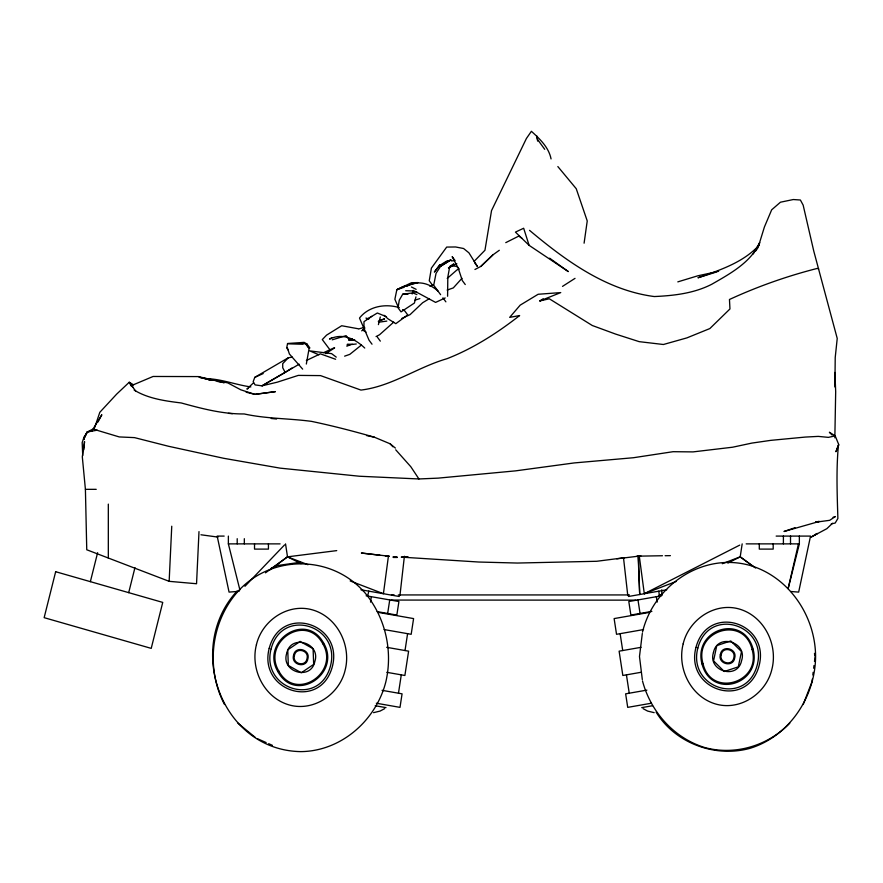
<?xml version="1.0" encoding="UTF-8"?>
<svg xmlns="http://www.w3.org/2000/svg" width="883" height="883" viewBox="0 0 883 883"><rect width="100%" height="100%" fill="white"/><g stroke="black" fill="none" stroke-linecap="round" stroke-linejoin="round"><path stroke-width="1.32" d="M447.593 296.258L447.813 277.163L449.778 266.324M834.865 436.489L835.682 391.787L834.932 372.449L834.876 375.109M92.439 430.749L87.24 431.975L83.918 438.796L83.962 437.317L87.24 431.975L93.013 429.061L101.832 414.734L97.958 422.03M198.995 531.61L196.545 583.74L169.15 581.334L171.755 526.224M834.899 386.975L835.219 357.516L837.227 338.432L813.773 251.114L803.155 205.121L800.384 200.011L793.287 199.536L780.451 202.207L771.665 209.823L764.424 226.964L758.067 247.527L755.881 250.816M83.786 449.877L84.547 441.666L82.307 456.776L85.408 489.337L86.755 549.767L169.15 581.334M399.977 595.241L404.392 556.257M838.508 444.48C836.102 469.005 837.161 493.862 837.879 518.498L835.163 523.056L831.278 523.851M642.316 633.508L639.48 656.544L642.316 679.568M812.316 679.082L811.985 681.786L803.188 704.513M812.824 675.02L813.155 672.305M813.651 668.243L813.983 665.528M814.49 661.466L814.987 657.405M388.443 556.003L383.421 593.718L350.165 580.937M584.093 243.189L587.239 220.949L576.235 188.708L557.846 166.567M727.901 563.012L740.208 556.842L742.173 543.873M370.54 602.118L371.368 596.698M387.659 613.453L389.734 599.921M398.476 693.21L401.29 674.855M405.01 650.539L407.593 633.674M834.832 437.825L835.186 435.893L829.369 432.24L832.106 435.032M306.335 364.039L309.127 348.366L305.617 343.708L287.549 343.575L286.688 347.99L288.167 349.988M788.111 588.597L798.464 543.873M378.41 324.624L380.297 316.997M90.364 581.654L97.616 552.692M128.697 592.648L134.956 567.637M415.948 296.887L414.403 303.046L401.048 311.876L398.09 307.891L399.248 300.253L402.714 294.194L412.99 292.902L416.908 294.613M367.571 596.202L368.851 591.058M788.166 588.597L799.358 543.873L799.358 536.091M412.162 293.984L413.332 290.341M94.492 428.1L99.823 412.295L116.655 394.127L129.227 382.262L133.598 384.867M838.088 445.694L835.936 451.743L838.85 444.833L835.186 435.893L828.386 437.372L818.265 436.39L805.263 437.074L770.738 440.363L751.897 443.089L732.581 447.217L693.034 451.897L673.089 451.699L633.442 457.725L574.193 462.935L515.606 470.86L438.145 478.133L418.928 478.961L359.425 476.235L280.077 468.133L223.675 458.288L168.51 446.268L134.514 437.626L119.238 436.93L93.013 429.061L94.073 429.315M292.306 357.14L288.311 357.77L254.801 377.35L253.189 381.588L255.077 384.9L261.964 385.838L277.24 382.184L298.288 375.396L320.54 375.606L360.948 390.076C391.721 386.379 417.493 367.229 446.986 358.708C473.443 348.366 497.317 332.957 519.634 315.551L509.69 317.372L520.186 305.143L538.133 294.271L560.738 292.593L539.8 300.948L543.2 298.763M642.482 632.151C653.696 585.396 702.802 551.853 750.329 565.528C789.457 577.272 815.406 616.356 815.594 656.544C815.296 697.018 789.104 736.488 749.722 748.409C714.877 757.934 675.031 743.089 656.113 712.106M83.918 438.796L87.24 431.975L97.229 430.187M753.243 253.918L759.722 242.637C750.914 262.505 729.866 273.84 711.731 284.282C693.95 293.388 673.994 295.662 654.292 296.545C606.257 290.297 565.683 260.695 529.535 230.342M237.141 591.003C184.845 647.349 220.871 750.252 300.794 751.621C341.213 751.278 376.169 720.307 385.849 681.786C393.376 649.48 384.69 614.612 362.449 589.921M439.8 264.679L434.359 272.074L439.701 265.408L446.345 261.302L448.851 261.103M461.975 278.311L453.31 287.902L447.129 290.077M288.322 357.77L282.715 363.641L282.726 367.758L285.176 372.394L261.964 385.838L299.194 364.193M244.933 586.301L284.602 544.866M759.027 245.297C743.033 262.615 719.645 270.22 697.967 277.781L716.047 272.141M474.105 261.357L484.955 250.253L491.533 210.596L526.411 138.488L531.389 131.302C539.789 138.874 548.818 147.406 551.058 158.929M480.882 266.379L492.78 254.977L499.314 250.275M492.802 254.977L480.893 266.379L474.933 269.492M832.526 523.266L826.863 528.674L811.157 537.063L817.327 533.453L814.91 534.844M253.399 382.935L246.876 389.061L248.068 388.542M448.884 268.377L453.818 263.918L450.418 266.004M393.708 322.129L379.547 334.756L376.059 336.566M447.217 278.432L456.919 269.977L459.248 268.873M361.699 330.849L364.856 328.178M789.799 723.166C768.144 745.749 735.12 755.76 704.744 747.548C673.917 738.045 650.705 711.797 642.482 680.925M361.313 345.132L349.778 354.381L344.624 356.158M270.165 569.712L287.505 556.842L336.732 550.617M334.657 347.913L325.606 353.653M265.507 572.835L287.505 556.842L307.968 564.712M285.165 372.394L291.898 368.056M562.515 286.379L575.021 278.366M384.624 708.652L380.109 711.069L373.564 712.658M371.699 316.357L363.984 321.677L363.962 328.255L369.061 340.22L372.019 344.204M331.865 337.659L329.547 339.105C342.582 332.692 355.065 338.796 364.745 348.045M277.858 671.566C260.099 641.566 305.993 610.44 323.719 643.232C341.478 673.243 295.584 704.369 277.858 671.566L278.763 671.003C261.71 642.195 305.783 612.305 322.814 643.795C339.867 672.614 295.794 702.504 278.763 671.003M322.814 643.795L323.719 643.232M450.86 259.922L440.661 266.202L446.643 261.5L450.86 259.922L440.661 266.202L436.047 273.311L433.708 285.231L440.617 294.69M429.447 298.62L422.637 302.737L410.054 314.646L401.875 318.388M639.281 556.003L644.303 593.718L739.722 545.12M505.76 242.648L518.807 236.081L522.107 238.443M448.421 267.836L456.82 263.708M254.801 377.35L263.189 373.575M306.357 360.496L320.363 353.84L335.617 359.271M429.955 286.346L433.432 284.701M445.187 297.946L435.606 302.405L414.381 290.971L405.705 290.739M323.708 352.615L334.216 347.803M271.147 568.299L277.394 565.528L300.187 562.316M135.827 391.268L129.227 382.262L131.137 385.728L153.101 376.467L198.366 376.588L224.139 382.648M348.741 340.176L352.394 338.642M346.831 346.213L350.485 344.679M378.277 321.302L384.569 318.884L379.602 320.408M644.303 593.718L676.268 581.422M722.305 563.718L740.208 556.842L755.605 568.034M794.987 527.714L783.994 531.5L819.347 521.423L815.782 522.107L818.42 521.467M833.044 517.339L835.373 516.533L829.678 520.319L815.848 522.173M404.326 287.196L396.842 289.701L394.878 299.271L398.454 307.527M406.82 286.357C417.427 279.679 429.811 283.355 438.365 291.423M414.822 300.209L419.866 298.597M369.182 318.708L366.688 319.469L377.339 313.001L386.5 316.743M677.813 281.876L697.824 275.805L718.641 271.335M332.229 339.823L346.07 335.661L349.845 340.374L354.723 339.834M701.963 663.873C692.868 629.071 743.585 612.957 753.111 649.204C762.206 684.016 711.477 700.131 701.963 663.873L702.978 663.586C693.398 630.605 743.916 614.745 752.095 649.502C761.676 682.471 711.146 698.332 702.978 663.586M752.095 649.502L753.111 649.204M358.476 329.017L364.657 327.295M539.8 300.948L549.314 298.785L592.261 325.496L615.606 334.083L639.193 341.655L663.409 344.502L686.886 337.891L709.844 328.564L729.954 308.962L729.468 299.48C757.824 286.434 787.095 276.103 817.272 268.421L818.651 268.973M659.281 595.606L661.864 595.043L661.742 589.833M414.05 292.152L416.633 291.633M628.409 596.5L666.764 589.778M661.599 595.782L628.806 601.533L630.87 615.065L651.864 611.389M649.325 612.416L614.126 618.586L616.533 634.303L643.552 629.568M641.058 647.316L619.115 651.168L622.835 675.484L640.926 672.316M646.886 690.12L625.639 693.839L627.714 707.371L651.378 703.221M641.709 707.625L652.515 705.738M250.871 386.92C235.618 384.867 220.573 378.564 204.679 378.63M406.655 556.731L401.268 557.118L478.818 562.029L517.394 563.045L596.731 561.279L624.502 557.714M378.895 322.185L386.82 321.092M616.809 558.807L640.892 555.882M349.348 340.43L353.31 339.988M347.03 344.999L356.268 343.984M451.356 260.904L455.12 260.617L452.162 256.633L458.211 268.079L462.306 280.562L465.264 284.547M239.127 591.312L229.061 592.107L217.174 536.091L224.161 536.091M403.95 557.074L407.99 556.754M636.93 556.18L662.46 555.738M665.109 555.716L670.407 555.65M85.408 489.337L96.225 489.337M776.157 536.091L810.539 536.091L798.662 592.107L790.771 591.489M228.366 536.091L228.366 543.873L280.099 543.873M746.168 543.873L799.358 543.873M391.423 594.932L394.182 594.932M398.299 594.932L629.413 594.932M391.511 600.065L635.903 600.142M659.171 595.032L661.864 595.043M393.2 557.449L397.229 557.471M303.068 343.917L287.549 343.575L304.138 342.361L306.942 344.006L309.9 347.99M402.714 294.194L407.869 294.348M347.383 344.193L352.814 344.359M276.622 419.006L271.18 418.476M228.454 413.332L232.406 413.697M379.977 555.252L361.368 553.023L389.392 556.268M385.286 555.893L389.271 556.367M393.266 556.853L397.251 557.328M357.747 328.675L341.688 325.739L326.578 335.121L322.295 339.58L329.933 349.767M451.886 265.783L456.445 266.357L458.487 267.924M654.16 712.658L647.603 711.069L643.089 708.652M393.332 556.787L397.262 557.316M200.96 534.778L217.969 537.096M360.948 589.778L399.315 596.5M366.114 595.782L398.917 601.533L396.842 615.065L377.162 611.621M378.388 612.416L413.586 618.586L411.18 634.303L384.16 629.568M386.666 647.316L408.608 651.168L404.878 675.484L386.798 672.316M382.052 690.329L402.074 693.839L399.999 707.371L376.335 703.221M375.209 705.738L386.014 707.625M208.421 379.745L211.037 380.242M217.582 381.467L224.116 382.703M366.611 435.584L374.37 437.195L390.12 443.796L395.396 448.078M306.942 344.006L305.617 343.708L308.575 347.703M211.081 380.143L199.105 377.229L227.726 382.869L240.838 389.822L254.9 394.359L275.33 391.644L254.9 394.359L246.136 392.218M399.304 307.626C385.418 303.41 368.829 306.191 359.491 318.057L363.697 327.847M365.915 318.057L368.178 318.675M374.37 437.195C353.608 431.246 332.659 425.805 311.5 421.368C289.083 418.365 266.401 418.818 244.183 413.95C222.505 414.127 201.942 408.619 181.236 402.957C165.209 400.981 148.112 398.641 134.172 390.087M257.406 738.696L266.147 742.57M268.653 743.674L272.394 745.34M411.423 286.986L416.147 289.337M301.048 563.63L287.505 556.842L285.54 543.873M318.862 354.789L309.756 350.882L331.6 353.641L336.257 357.129M362.67 330.099L366.026 332.096M402.582 309.602L404.767 310.926L407.725 314.911L395.816 323.675L388.034 318.851L384.116 315.308M529.105 245.342L523.663 228.244L515.44 232.108L529.105 245.342L568.321 271.589L549.612 258.178M740.208 556.842L753.221 566.5M363.056 590.782C329.911 554.888 271.666 554.888 238.52 590.782C210.783 621.268 205.441 668.166 224.525 704.513M237.913 723.166L255.143 737.305M131.137 385.728L133.212 387.46M390.12 443.796L392.924 446.798M395.727 449.8L410.827 466.743L418.928 478.961M302.659 369.127L289.392 353.973L287.383 347.847M474.502 262.527L477.46 266.523L468.928 252.836L463.586 248.509L455.617 246.975L446.688 247.074L431.401 268.09L429.248 280.783L432.206 284.767M442.924 297.847L445.882 301.843M377.372 337.14L380.33 341.136M544.723 149.326L537.438 139.304L536.831 136.037L537.637 141.114M228.366 543.873L239.889 589.91M658.751 591.18L659.513 596.146M656.356 596.698L657.184 602.118M637.99 599.921L640.054 613.453M620.131 633.674L622.714 650.539M626.433 674.855L629.237 693.21M814.49 653.343L814.821 656.047M623.486 557.603L627.747 595.241M84.216 439.535L83.962 437.317L82.174 442.549L82.726 455.551M638.166 556.191L639.7 594.524L638.376 556.467M790.517 536.091L790.517 543.873M783.398 536.091L783.398 543.873M773.188 543.873L773.188 549.105L759.292 549.105L759.292 543.873M268.432 543.873L268.432 549.105L254.525 549.105L254.525 543.873M244.326 538.685L244.326 543.873M237.207 538.685L237.207 543.873M108.322 504.116L108.322 558.034M293.542 655.374C290.816 664.877 306.28 668.85 307.88 658.839C310.606 649.336 295.132 645.363 293.542 655.374M294.403 655.583C291.997 663.939 305.606 667.438 307.019 658.63C309.414 650.274 295.805 646.764 294.403 655.583M720.362 654.502C717.636 664.005 733.1 667.978 734.7 657.956C737.426 648.464 721.952 644.48 720.362 654.502M721.223 654.711C718.817 663.067 732.426 666.566 733.839 657.758C736.234 649.391 722.625 645.892 721.223 654.711M256.423 644.689C250.154 669.237 264.039 697.559 288.907 704.866C313.454 712.051 339.514 694.402 345.154 670.12C351.423 645.572 337.549 617.239 312.67 609.932C288.123 602.758 262.063 620.407 256.423 644.689M269.194 648.343C257.968 691.334 320.617 711.245 332.383 666.466C343.608 623.464 280.96 603.564 269.194 648.343M271.092 648.895C260.54 689.303 319.425 708.011 330.485 665.914C341.037 625.506 282.152 606.798 271.092 648.895M286.71 653.365C280.606 671.919 310.893 681.179 314.867 661.433C320.971 642.879 290.684 633.63 286.71 653.365M683.177 643.817C676.897 668.376 690.782 696.698 715.649 704.005C740.197 711.179 766.256 693.541 771.897 669.259C778.177 644.7 764.292 616.378 739.424 609.071C714.877 601.897 688.806 619.535 683.177 643.817M695.947 647.482C684.711 690.473 747.36 710.374 759.126 665.594C770.351 622.603 707.702 602.703 695.947 647.482M697.835 648.023C687.283 688.431 746.168 707.151 757.228 665.054C767.78 624.645 708.894 605.937 697.835 648.023M713.464 652.504C707.349 671.058 737.636 680.307 741.61 660.572C747.724 642.018 717.426 632.769 713.464 652.504M716.775 645.605L713.552 660.881L724.303 671.51L738.287 666.853L741.51 651.577L730.749 640.948L716.775 645.605M55.662 571.709L44.15 617.67L151.225 648.376L162.737 602.405L55.662 571.709M300.121 641.455L287.748 649.822L288.333 665.473L301.291 672.758L313.675 664.391L313.09 648.74L300.121 641.455M402.747 286.743L396.842 289.701L411.544 282.715L418.034 282.593L402.747 286.743"/></g></svg>
